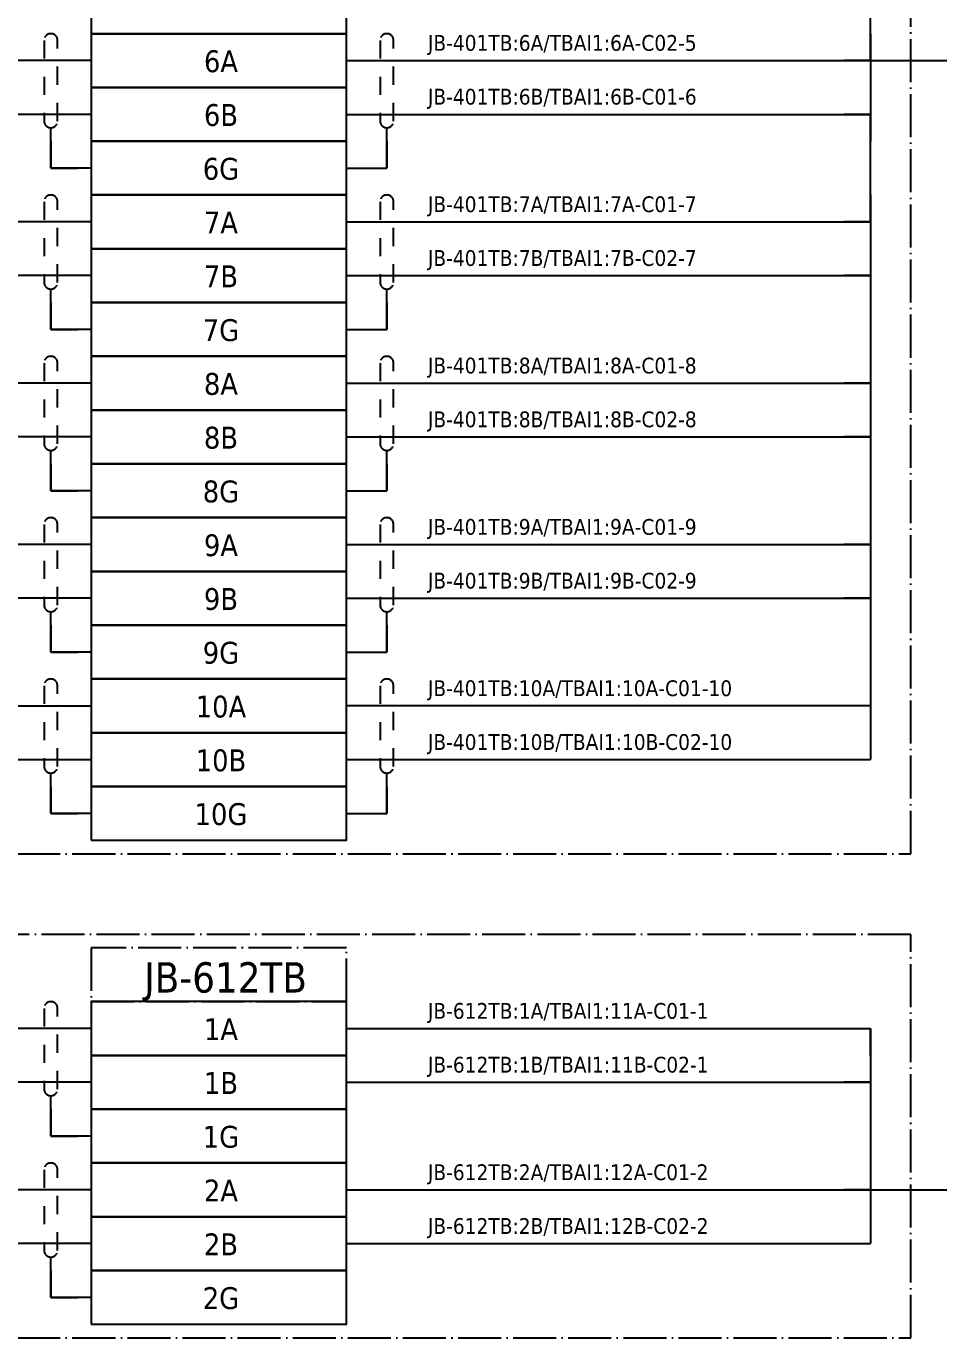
# Model space of a CAD drawing. Header units: millimetres. Extents: x 0 to 1792788, y -13 to 262234.
# Drawn here: x 65.2 to 133.1, y 106 to 203.6 of the extents above; entities that cross this region are included whole.
import ezdxf
from ezdxf.enums import TextEntityAlignment as Align

# ---------------------------------------------------------------- set-up
doc = ezdxf.new("R2010")
doc.units = ezdxf.units.MM
doc.linetypes.add('EPL_DASH', pattern=[1, 0.5, -0.5])
doc.linetypes.add('EPL_DASHDOT', pattern=[1, 0.8, -0.1, 0, -0.1])
for name, color, linetype, lineweight in [('EPLAN108', 5, 'Continuous', 35), ('EPLAN300', 5, 'Continuous', 25), ('EPLAN307', 134, 'EPL_DASHDOT', 25), ('EPLAN311', 7, 'Continuous', 25), ('EPLAN314', 5, 'EPL_DASH', 25), ('EPLAN317', 7, 'Continuous', 25), ('EPLAN400', 5, 'Continuous', 35), ('EPLAN405', 7, 'Continuous', 25), ('EPLAN421', 5, 'Continuous', 35), ('EPLAN433', 251, 'Continuous', 35), ('EPLAN500', 7, 'Continuous', 35), ('EPLAN501', 7, 'Continuous', 35), ('EPLAN502', 7, 'Continuous', 35), ('EPLAN503', 7, 'Continuous', 35), ('EPLAN504', 7, 'Continuous', 35), ('EPLAN546', 1, 'Continuous', 25)]:
    doc.layers.add(name, color=color, linetype=linetype, lineweight=lineweight)
doc.styles.add('Tahoma', font='')
doc.styles.get('Tahoma').set_extended_font_data('Tahoma')

# ---------------------------------------------------------------- blocks, each defined once
blk = doc.blocks.new('EPLSYM_LibrarySPECIAL_en_US_Symbol427_Variant5_Placement1_40')
at = {"layer": 'EPLAN421', "color": 5, "style": 'Tahoma'}
for tag, p in [('17_20029[1]', (-0.9525, 3.335)), ('17_20029[2]', (20.0025, 3.335))]:
    blk.add_attdef(tag, text='', height=1.1739, dxfattribs=at).set_placement(p, align=Align.BOTTOM_RIGHT)
at = {"layer": 'EPLAN433', "color": 251, "style": 'Tahoma'}
blk.add_attdef('17_20406_1', text='', height=1.6254, dxfattribs=at).set_placement((0.9525, 1.5875), align=Align.BOTTOM_RIGHT)
blk.add_attdef('17_20406', text='', height=1.6254, dxfattribs=at).set_placement((0.9525, 1.5875), align=Align.BOTTOM_LEFT)
blk = doc.blocks.new('EPLSYM_LibrarySPECIAL_en_US_Symbol427_Variant5_Placement1_41')
at = {"layer": 'EPLAN421', "color": 5, "style": 'Tahoma'}
for tag, p in [('17_20029[1]', (-0.9525, 3.335)), ('17_20029[2]', (20.0025, 3.335))]:
    blk.add_attdef(tag, text='', height=1.1739, dxfattribs=at).set_placement(p, align=Align.BOTTOM_RIGHT)
at = {"layer": 'EPLAN433', "color": 251, "style": 'Tahoma'}
blk.add_attdef('17_20406_1', text='', height=1.6254, dxfattribs=at).set_placement((0.9525, 1.5875), align=Align.BOTTOM_RIGHT)
blk.add_attdef('17_20406', text='', height=1.6254, dxfattribs=at).set_placement((0.9525, 1.5875), align=Align.BOTTOM_LEFT)
blk = doc.blocks.new('EPLSYM_LibrarySPECIAL_en_US_Symbol427_Variant5_Placement1_42')
at = {"layer": 'EPLAN421', "color": 5, "style": 'Tahoma'}
for tag, p in [('17_20029[1]', (-0.9525, 3.335)), ('17_20029[2]', (20.0025, 3.335))]:
    blk.add_attdef(tag, text='', height=1.1739, dxfattribs=at).set_placement(p, align=Align.BOTTOM_RIGHT)
at = {"layer": 'EPLAN433', "color": 251, "style": 'Tahoma'}
blk.add_attdef('17_20406_1', text='', height=1.6254, dxfattribs=at).set_placement((0.9525, 1.5875), align=Align.BOTTOM_RIGHT)
blk.add_attdef('17_20406', text='', height=1.6254, dxfattribs=at).set_placement((0.9525, 1.5875), align=Align.BOTTOM_LEFT)
blk = doc.blocks.new('EPLSYM_LibrarySPECIAL_en_US_Symbol427_Variant5_Placement1_43')
at = {"layer": 'EPLAN421', "color": 5, "style": 'Tahoma'}
for tag, p in [('17_20029[1]', (-0.9525, 3.335)), ('17_20029[2]', (20.0025, 3.335))]:
    blk.add_attdef(tag, text='', height=1.1739, dxfattribs=at).set_placement(p, align=Align.BOTTOM_RIGHT)
at = {"layer": 'EPLAN433', "color": 251, "style": 'Tahoma'}
blk.add_attdef('17_20406_1', text='', height=1.6254, dxfattribs=at).set_placement((0.9525, 1.5875), align=Align.BOTTOM_RIGHT)
blk.add_attdef('17_20406', text='', height=1.6254, dxfattribs=at).set_placement((0.9525, 1.5875), align=Align.BOTTOM_LEFT)
blk = doc.blocks.new('EPLSYM_LibrarySPECIAL_en_US_Symbol427_Variant5_Placement1_44')
at = {"layer": 'EPLAN421', "color": 5, "style": 'Tahoma'}
for tag, p in [('17_20029[1]', (-0.9525, 3.335)), ('17_20029[2]', (20.0025, 3.335))]:
    blk.add_attdef(tag, text='', height=1.1739, dxfattribs=at).set_placement(p, align=Align.BOTTOM_RIGHT)
at = {"layer": 'EPLAN433', "color": 251, "style": 'Tahoma'}
blk.add_attdef('17_20406_1', text='', height=1.6254, dxfattribs=at).set_placement((0.9525, 1.5875), align=Align.BOTTOM_RIGHT)
blk.add_attdef('17_20406', text='', height=1.6254, dxfattribs=at).set_placement((0.9525, 1.5875), align=Align.BOTTOM_LEFT)
blk = doc.blocks.new('EPLSYM_LibrarySPECIAL_en_US_Symbol427_Variant5_Placement1_45')
at = {"layer": 'EPLAN421', "color": 5, "style": 'Tahoma'}
for tag, p in [('17_20029[1]', (-0.9525, 3.335)), ('17_20029[2]', (20.0025, 3.335))]:
    blk.add_attdef(tag, text='', height=1.1739, dxfattribs=at).set_placement(p, align=Align.BOTTOM_RIGHT)
at = {"layer": 'EPLAN433', "color": 251, "style": 'Tahoma'}
blk.add_attdef('17_20406_1', text='', height=1.6254, dxfattribs=at).set_placement((0.9525, 1.5875), align=Align.BOTTOM_RIGHT)
blk.add_attdef('17_20406', text='', height=1.6254, dxfattribs=at).set_placement((0.9525, 1.5875), align=Align.BOTTOM_LEFT)
blk = doc.blocks.new('EPLSYM_LibrarySPECIAL_en_US_Symbol427_Variant5_Placement1_46')
at = {"layer": 'EPLAN421', "color": 5, "style": 'Tahoma'}
for tag, p in [('17_20029[1]', (-0.9525, 3.335)), ('17_20029[2]', (20.0025, 3.335))]:
    blk.add_attdef(tag, text='', height=1.1739, dxfattribs=at).set_placement(p, align=Align.BOTTOM_RIGHT)
at = {"layer": 'EPLAN433', "color": 251, "style": 'Tahoma'}
blk.add_attdef('17_20406_1', text='', height=1.6254, dxfattribs=at).set_placement((0.9525, 1.5875), align=Align.BOTTOM_RIGHT)
blk.add_attdef('17_20406', text='', height=1.6254, dxfattribs=at).set_placement((0.9525, 1.5875), align=Align.BOTTOM_LEFT)
blk = doc.blocks.new('EPLSYM_LibrarySPECIAL_en_US_Symbol427_Variant5_Placement1_47')
at = {"layer": 'EPLAN421', "color": 5, "style": 'Tahoma'}
for tag, p in [('17_20029[1]', (-0.9525, 3.335)), ('17_20029[2]', (20.0025, 3.335))]:
    blk.add_attdef(tag, text='', height=1.1739, dxfattribs=at).set_placement(p, align=Align.BOTTOM_RIGHT)
at = {"layer": 'EPLAN433', "color": 251, "style": 'Tahoma'}
blk.add_attdef('17_20406_1', text='', height=1.6254, dxfattribs=at).set_placement((0.9525, 1.5875), align=Align.BOTTOM_RIGHT)
blk.add_attdef('17_20406', text='', height=1.6254, dxfattribs=at).set_placement((0.9525, 1.5875), align=Align.BOTTOM_LEFT)
blk = doc.blocks.new('EPLSYM_LibrarySPECIAL_en_US_Symbol427_Variant5_Placement1_48')
at = {"layer": 'EPLAN421', "color": 5, "style": 'Tahoma'}
for tag, p in [('17_20029[1]', (-0.9525, 3.335)), ('17_20029[2]', (20.0025, 3.335))]:
    blk.add_attdef(tag, text='', height=1.1739, dxfattribs=at).set_placement(p, align=Align.BOTTOM_RIGHT)
at = {"layer": 'EPLAN433', "color": 251, "style": 'Tahoma'}
blk.add_attdef('17_20406_1', text='', height=1.6254, dxfattribs=at).set_placement((0.9525, 1.5875), align=Align.BOTTOM_RIGHT)
blk.add_attdef('17_20406', text='', height=1.6254, dxfattribs=at).set_placement((0.9525, 1.5875), align=Align.BOTTOM_LEFT)
blk = doc.blocks.new('EPLSYM_LibrarySPECIAL_en_US_Symbol427_Variant5_Placement1_49')
at = {"layer": 'EPLAN421', "color": 5, "style": 'Tahoma'}
for tag, p in [('17_20029[1]', (-0.9525, 3.335)), ('17_20029[2]', (20.0025, 3.335))]:
    blk.add_attdef(tag, text='', height=1.1739, dxfattribs=at).set_placement(p, align=Align.BOTTOM_RIGHT)
at = {"layer": 'EPLAN433', "color": 251, "style": 'Tahoma'}
blk.add_attdef('17_20406_1', text='', height=1.6254, dxfattribs=at).set_placement((0.9525, 1.5875), align=Align.BOTTOM_RIGHT)
blk.add_attdef('17_20406', text='', height=1.6254, dxfattribs=at).set_placement((0.9525, 1.5875), align=Align.BOTTOM_LEFT)
blk = doc.blocks.new('EPLSYM_LibrarySPECIAL_en_US_Symbol427_Variant5_Placement1_50')
at = {"layer": 'EPLAN421', "color": 5, "style": 'Tahoma'}
for tag, p in [('17_20029[1]', (-0.9525, 3.335)), ('17_20029[2]', (20.0025, 3.335))]:
    blk.add_attdef(tag, text='', height=1.1739, dxfattribs=at).set_placement(p, align=Align.BOTTOM_RIGHT)
at = {"layer": 'EPLAN433', "color": 251, "style": 'Tahoma'}
blk.add_attdef('17_20406_1', text='', height=1.6254, dxfattribs=at).set_placement((0.9525, 1.5875), align=Align.BOTTOM_RIGHT)
blk.add_attdef('17_20406', text='', height=1.6254, dxfattribs=at).set_placement((0.9525, 1.5875), align=Align.BOTTOM_LEFT)
blk = doc.blocks.new('EPLSYM_LibrarySPECIAL_en_US_Symbol427_Variant5_Placement1_51')
at = {"layer": 'EPLAN421', "color": 5, "style": 'Tahoma'}
for tag, p in [('17_20029[1]', (-0.9525, 3.335)), ('17_20029[2]', (20.0025, 3.335))]:
    blk.add_attdef(tag, text='', height=1.1739, dxfattribs=at).set_placement(p, align=Align.BOTTOM_RIGHT)
at = {"layer": 'EPLAN433', "color": 251, "style": 'Tahoma'}
blk.add_attdef('17_20406_1', text='', height=1.6254, dxfattribs=at).set_placement((0.9525, 1.5875), align=Align.BOTTOM_RIGHT)
blk.add_attdef('17_20406', text='', height=1.6254, dxfattribs=at).set_placement((0.9525, 1.5875), align=Align.BOTTOM_LEFT)
blk = doc.blocks.new('EPLSYM_LibrarySPECIAL_en_US_Symbol427_Variant5_Placement1_52')
at = {"layer": 'EPLAN421', "color": 5, "style": 'Tahoma'}
for tag, p in [('17_20029[1]', (-0.9525, 3.335)), ('17_20029[2]', (20.0025, 3.335))]:
    blk.add_attdef(tag, text='', height=1.1739, dxfattribs=at).set_placement(p, align=Align.BOTTOM_RIGHT)
at = {"layer": 'EPLAN433', "color": 251, "style": 'Tahoma'}
blk.add_attdef('17_20406_1', text='', height=1.6254, dxfattribs=at).set_placement((0.9525, 1.5875), align=Align.BOTTOM_RIGHT)
blk.add_attdef('17_20406', text='', height=1.6254, dxfattribs=at).set_placement((0.9525, 1.5875), align=Align.BOTTOM_LEFT)
blk = doc.blocks.new('EPLSYM_LibrarySPECIAL_en_US_Symbol427_Variant5_Placement1_53')
at = {"layer": 'EPLAN421', "color": 5, "style": 'Tahoma'}
for tag, p in [('17_20029[1]', (-0.9525, 3.335)), ('17_20029[2]', (20.0025, 3.335))]:
    blk.add_attdef(tag, text='', height=1.1739, dxfattribs=at).set_placement(p, align=Align.BOTTOM_RIGHT)
at = {"layer": 'EPLAN433', "color": 251, "style": 'Tahoma'}
blk.add_attdef('17_20406_1', text='', height=1.6254, dxfattribs=at).set_placement((0.9525, 1.5875), align=Align.BOTTOM_RIGHT)
blk.add_attdef('17_20406', text='', height=1.6254, dxfattribs=at).set_placement((0.9525, 1.5875), align=Align.BOTTOM_LEFT)
blk = doc.blocks.new('EPLSYM_LibrarySPECIAL_en_US_Symbol427_Variant5_Placement1_67')
at = {"layer": 'EPLAN421', "color": 5, "style": 'Tahoma'}
for tag, p in [('17_20029[1]', (-0.9525, 3.335)), ('17_20029[2]', (20.0025, 3.335))]:
    blk.add_attdef(tag, text='', height=1.1739, dxfattribs=at).set_placement(p, align=Align.BOTTOM_RIGHT)
at = {"layer": 'EPLAN433', "color": 251, "style": 'Tahoma'}
blk.add_attdef('17_20406_1', text='', height=1.6254, dxfattribs=at).set_placement((0.9525, 1.5875), align=Align.BOTTOM_RIGHT)
blk.add_attdef('17_20406', text='', height=1.6254, dxfattribs=at).set_placement((0.9525, 1.5875), align=Align.BOTTOM_LEFT)
blk = doc.blocks.new('EPLSYM_LibrarySPECIAL_en_US_Symbol427_Variant5_Placement1_68')
at = {"layer": 'EPLAN421', "color": 5, "style": 'Tahoma'}
for tag, p in [('17_20029[1]', (-0.9525, 3.335)), ('17_20029[2]', (20.0025, 3.335))]:
    blk.add_attdef(tag, text='', height=1.1739, dxfattribs=at).set_placement(p, align=Align.BOTTOM_RIGHT)
at = {"layer": 'EPLAN433', "color": 251, "style": 'Tahoma'}
blk.add_attdef('17_20406_1', text='', height=1.6254, dxfattribs=at).set_placement((0.9525, 1.5875), align=Align.BOTTOM_RIGHT)
blk.add_attdef('17_20406', text='', height=1.6254, dxfattribs=at).set_placement((0.9525, 1.5875), align=Align.BOTTOM_LEFT)
blk = doc.blocks.new('EPLSYM_LibrarySPECIAL_en_US_Symbol427_Variant5_Placement1_69')
at = {"layer": 'EPLAN421', "color": 5, "style": 'Tahoma'}
for tag, p in [('17_20029[1]', (-0.9525, 3.335)), ('17_20029[2]', (20.0025, 3.335))]:
    blk.add_attdef(tag, text='', height=1.1739, dxfattribs=at).set_placement(p, align=Align.BOTTOM_RIGHT)
at = {"layer": 'EPLAN433', "color": 251, "style": 'Tahoma'}
blk.add_attdef('17_20406_1', text='', height=1.6254, dxfattribs=at).set_placement((0.9525, 1.5875), align=Align.BOTTOM_RIGHT)
blk.add_attdef('17_20406', text='', height=1.6254, dxfattribs=at).set_placement((0.9525, 1.5875), align=Align.BOTTOM_LEFT)
blk = doc.blocks.new('EPLSYM_LibrarySPECIAL_en_US_Symbol427_Variant5_Placement1_70')
at = {"layer": 'EPLAN421', "color": 5, "style": 'Tahoma'}
for tag, p in [('17_20029[1]', (-0.9525, 3.335)), ('17_20029[2]', (20.0025, 3.335))]:
    blk.add_attdef(tag, text='', height=1.1739, dxfattribs=at).set_placement(p, align=Align.BOTTOM_RIGHT)
at = {"layer": 'EPLAN433', "color": 251, "style": 'Tahoma'}
blk.add_attdef('17_20406_1', text='', height=1.6254, dxfattribs=at).set_placement((0.9525, 1.5875), align=Align.BOTTOM_RIGHT)
blk.add_attdef('17_20406', text='', height=1.6254, dxfattribs=at).set_placement((0.9525, 1.5875), align=Align.BOTTOM_LEFT)
blk = doc.blocks.new('EPLSYM_LibrarySPECIAL_en_US_Symbol427_Variant5_Placement1_71')
at = {"layer": 'EPLAN421', "color": 5, "style": 'Tahoma'}
for tag, p in [('17_20029[1]', (-0.9525, 3.335)), ('17_20029[2]', (20.0025, 3.335))]:
    blk.add_attdef(tag, text='', height=1.1739, dxfattribs=at).set_placement(p, align=Align.BOTTOM_RIGHT)
at = {"layer": 'EPLAN433', "color": 251, "style": 'Tahoma'}
blk.add_attdef('17_20406_1', text='', height=1.6254, dxfattribs=at).set_placement((0.9525, 1.5875), align=Align.BOTTOM_RIGHT)
blk.add_attdef('17_20406', text='', height=1.6254, dxfattribs=at).set_placement((0.9525, 1.5875), align=Align.BOTTOM_LEFT)
blk = doc.blocks.new('EPLSYM_LibrarySPECIAL_en_US_Symbol427_Variant5_Placement1_72')
at = {"layer": 'EPLAN421', "color": 5, "style": 'Tahoma'}
for tag, p in [('17_20029[1]', (-0.9525, 3.335)), ('17_20029[2]', (20.0025, 3.335))]:
    blk.add_attdef(tag, text='', height=1.1739, dxfattribs=at).set_placement(p, align=Align.BOTTOM_RIGHT)
at = {"layer": 'EPLAN433', "color": 251, "style": 'Tahoma'}
blk.add_attdef('17_20406_1', text='', height=1.6254, dxfattribs=at).set_placement((0.9525, 1.5875), align=Align.BOTTOM_RIGHT)
blk.add_attdef('17_20406', text='', height=1.6254, dxfattribs=at).set_placement((0.9525, 1.5875), align=Align.BOTTOM_LEFT)
blk = doc.blocks.new('EPLSYM_LibrarySPECIAL_en_US_Symbol427_Variant5_Placement1_73')
at = {"layer": 'EPLAN421', "color": 5, "style": 'Tahoma'}
for tag, p in [('17_20029[1]', (-0.9525, 3.335)), ('17_20029[2]', (20.0025, 3.335))]:
    blk.add_attdef(tag, text='', height=1.1739, dxfattribs=at).set_placement(p, align=Align.BOTTOM_RIGHT)
at = {"layer": 'EPLAN433', "color": 251, "style": 'Tahoma'}
blk.add_attdef('17_20406_1', text='', height=1.6254, dxfattribs=at).set_placement((0.9525, 1.5875), align=Align.BOTTOM_RIGHT)
blk.add_attdef('17_20406', text='', height=1.6254, dxfattribs=at).set_placement((0.9525, 1.5875), align=Align.BOTTOM_LEFT)
blk = doc.blocks.new('EPLSYM_LibrarySPECIAL_Symbol308_Variant0_Placement0')
at = {"layer": 'EPLAN405', "color": 7, "style": 'Tahoma'}
for tag, p in [('17_31011', (1.5, 6.35)), ('17_31002', (1.5, 0.5))]:
    blk.add_attdef(tag, text='', height=1.174, dxfattribs=at).set_placement(p, align=Align.BOTTOM_LEFT)
for tag, p in [('17_31004', (1.5, 4.4)), ('17_31003', (1.5, 2.45))]:
    blk.add_attdef(tag, p, '', height=1.174, dxfattribs=at)
blk = doc.blocks.new('EPLSYM_LibrarySPECIAL_Symbol5_Variant1_Placement1_6')
at = {"layer": 'EPLAN314', "ltscale": 2.7}
for p, q in [((-0.5, 6.5), (-0.5, 0.5)), ((0.5, 0.5), (0.5, 6.5))]:
    blk.add_line(p, q, dxfattribs=at)
for centre, start, end in [((0, 6.5), 0, 180), ((0, 0.5), 180, 0)]:
    blk.add_arc(centre, 0.5, start, end, dxfattribs=at)
blk = doc.blocks.new('EPLSYM_LibrarySPECIAL_Symbol5_Variant1_Placement1_7')
at = {"layer": 'EPLAN314', "ltscale": 2.7}
for p, q in [((-0.5, 6.5), (-0.5, 0.5)), ((0.5, 0.5), (0.5, 6.5))]:
    blk.add_line(p, q, dxfattribs=at)
for centre, start, end in [((0, 6.5), 0, 180), ((0, 0.5), 180, 0)]:
    blk.add_arc(centre, 0.5, start, end, dxfattribs=at)
blk = doc.blocks.new('EPLSYM_LibrarySPECIAL_Symbol5_Variant1_Placement1_8')
at = {"layer": 'EPLAN314', "ltscale": 2.7}
for p, q in [((-0.5, 6.5), (-0.5, 0.5)), ((0.5, 0.5), (0.5, 6.5))]:
    blk.add_line(p, q, dxfattribs=at)
for centre, start, end in [((0, 6.5), 0, 180), ((0, 0.5), 180, 0)]:
    blk.add_arc(centre, 0.5, start, end, dxfattribs=at)
blk = doc.blocks.new('EPLSYM_LibrarySPECIAL_Symbol5_Variant1_Placement1_9')
at = {"layer": 'EPLAN314', "ltscale": 2.7}
for p, q in [((-0.5, 6.5), (-0.5, 0.5)), ((0.5, 0.5), (0.5, 6.5))]:
    blk.add_line(p, q, dxfattribs=at)
for centre, start, end in [((0, 6.5), 0, 180), ((0, 0.5), 180, 0)]:
    blk.add_arc(centre, 0.5, start, end, dxfattribs=at)
blk = doc.blocks.new('EPLSYM_LibrarySPECIAL_Symbol5_Variant1_Placement1_10')
at = {"layer": 'EPLAN314', "ltscale": 2.7}
for p, q in [((-0.5, 6.5), (-0.5, 0.5)), ((0.5, 0.5), (0.5, 6.5))]:
    blk.add_line(p, q, dxfattribs=at)
for centre, start, end in [((0, 6.5), 0, 180), ((0, 0.5), 180, 0)]:
    blk.add_arc(centre, 0.5, start, end, dxfattribs=at)
blk = doc.blocks.new('EPLSYM_LibrarySPECIAL_Symbol5_Variant1_Placement1_11')
at = {"layer": 'EPLAN314', "ltscale": 2.7}
for p, q in [((-0.5, 6.5), (-0.5, 0.5)), ((0.5, 0.5), (0.5, 6.5))]:
    blk.add_line(p, q, dxfattribs=at)
for centre, start, end in [((0, 6.5), 0, 180), ((0, 0.5), 180, 0)]:
    blk.add_arc(centre, 0.5, start, end, dxfattribs=at)
blk = doc.blocks.new('EPLSYM_LibrarySPECIAL_Symbol5_Variant1_Placement1_12')
at = {"layer": 'EPLAN314', "ltscale": 2.7}
for p, q in [((-0.5, 6.5), (-0.5, 0.5)), ((0.5, 0.5), (0.5, 6.5))]:
    blk.add_line(p, q, dxfattribs=at)
for centre, start, end in [((0, 6.5), 0, 180), ((0, 0.5), 180, 0)]:
    blk.add_arc(centre, 0.5, start, end, dxfattribs=at)
blk = doc.blocks.new('EPLSYM_LibrarySPECIAL_Symbol2_Variant0_Placement1_16')
at = {"layer": 'EPLAN307', "lineweight": 25, "ltscale": 4}
blk.add_lwpolyline([(0, -131), (128, -131), (128, 0), (0, 0)], close=True, dxfattribs=at)
at = {"layer": 'EPLAN400', "color": 5, "style": 'Tahoma'}
blk.add_attdef('88_20010', text='', height=2.2575, dxfattribs=at).set_placement((-1.5, -0.9515), align=Align.TOP_RIGHT)
at = {"layer": 'EPLAN500', "color": 7, "style": 'Tahoma'}
blk.add_attdef('88_20027', text='', height=1.6254, dxfattribs=at).set_placement((-1.5, -4.57508), align=Align.TOP_RIGHT)
at = {"layer": 'EPLAN501', "color": 7, "style": 'Tahoma'}
blk.add_attdef('88_20011', text='', height=1.6254, dxfattribs=at).set_placement((-1.5, -9.97508), align=Align.TOP_RIGHT)
at = {"layer": 'EPLAN502', "color": 7, "style": 'Tahoma'}
blk.add_attdef('88_20025', text='', height=1.6254, dxfattribs=at).set_placement((-1.5, -12.67508), align=Align.TOP_RIGHT)
at = {"layer": 'EPLAN503', "color": 7, "style": 'Tahoma'}
blk.add_attdef('88_20024', text='', height=1.6254, dxfattribs=at).set_placement((-1.5, -15.37508), align=Align.TOP_RIGHT)
at = {"layer": 'EPLAN504', "color": 7, "style": 'Tahoma'}
blk.add_attdef('88_20901[1]', text='', height=1.6254, dxfattribs=at).set_placement((-1.5, -7.27508), align=Align.TOP_RIGHT)
blk = doc.blocks.new('EPLSYM_LibrarySPECIAL_Symbol2_Variant0_Placement1_17')
at = {"layer": 'EPLAN307', "lineweight": 25, "ltscale": 4}
blk.add_lwpolyline([(0, -30), (128, -30), (128, 0), (0, 0)], close=True, dxfattribs=at)
at = {"layer": 'EPLAN400', "color": 5, "style": 'Tahoma'}
blk.add_attdef('88_20010', text='', height=2.2575, dxfattribs=at).set_placement((-1.5, -0.9515), align=Align.TOP_RIGHT)
at = {"layer": 'EPLAN500', "color": 7, "style": 'Tahoma'}
blk.add_attdef('88_20027', text='', height=1.6254, dxfattribs=at).set_placement((-1.5, -4.57508), align=Align.TOP_RIGHT)
at = {"layer": 'EPLAN501', "color": 7, "style": 'Tahoma'}
blk.add_attdef('88_20011', text='', height=1.6254, dxfattribs=at).set_placement((-1.5, -9.97508), align=Align.TOP_RIGHT)
at = {"layer": 'EPLAN502', "color": 7, "style": 'Tahoma'}
blk.add_attdef('88_20025', text='', height=1.6254, dxfattribs=at).set_placement((-1.5, -12.67508), align=Align.TOP_RIGHT)
at = {"layer": 'EPLAN503', "color": 7, "style": 'Tahoma'}
blk.add_attdef('88_20024', text='', height=1.6254, dxfattribs=at).set_placement((-1.5, -15.37508), align=Align.TOP_RIGHT)
at = {"layer": 'EPLAN504', "color": 7, "style": 'Tahoma'}
blk.add_attdef('88_20901[1]', text='', height=1.6254, dxfattribs=at).set_placement((-1.5, -7.27508), align=Align.TOP_RIGHT)
blk = doc.blocks.new('EPLSYM_LibrarySPECIAL_Symbol5_Variant1_Placement1_22')
at = {"layer": 'EPLAN314', "ltscale": 2.7}
for p, q in [((-0.5, 6.5), (-0.5, 0.5)), ((0.5, 0.5), (0.5, 6.5))]:
    blk.add_line(p, q, dxfattribs=at)
for centre, start, end in [((0, 6.5), 0, 180), ((0, 0.5), 180, 0)]:
    blk.add_arc(centre, 0.5, start, end, dxfattribs=at)
blk = doc.blocks.new('EPLSYM_LibrarySPECIAL_Symbol5_Variant1_Placement1_23')
at = {"layer": 'EPLAN314', "ltscale": 2.7}
for p, q in [((-0.5, 6.5), (-0.5, 0.5)), ((0.5, 0.5), (0.5, 6.5))]:
    blk.add_line(p, q, dxfattribs=at)
for centre, start, end in [((0, 6.5), 0, 180), ((0, 0.5), 180, 0)]:
    blk.add_arc(centre, 0.5, start, end, dxfattribs=at)
blk = doc.blocks.new('EPLSYM_LibrarySPECIAL_Symbol5_Variant1_Placement1_24')
at = {"layer": 'EPLAN314', "ltscale": 2.7}
for p, q in [((-0.5, 6.5), (-0.5, 0.5)), ((0.5, 0.5), (0.5, 6.5))]:
    blk.add_line(p, q, dxfattribs=at)
for centre, start, end in [((0, 6.5), 0, 180), ((0, 0.5), 180, 0)]:
    blk.add_arc(centre, 0.5, start, end, dxfattribs=at)
blk = doc.blocks.new('EPLSYM_LibrarySPECIAL_Symbol5_Variant1_Placement1_25')
at = {"layer": 'EPLAN314', "ltscale": 2.7}
for p, q in [((-0.5, 6.5), (-0.5, 0.5)), ((0.5, 0.5), (0.5, 6.5))]:
    blk.add_line(p, q, dxfattribs=at)
for centre, start, end in [((0, 6.5), 0, 180), ((0, 0.5), 180, 0)]:
    blk.add_arc(centre, 0.5, start, end, dxfattribs=at)
blk = doc.blocks.new('EPLSYM_LibrarySPECIAL_Symbol5_Variant1_Placement1_26')
at = {"layer": 'EPLAN314', "ltscale": 2.7}
for p, q in [((-0.5, 6.5), (-0.5, 0.5)), ((0.5, 0.5), (0.5, 6.5))]:
    blk.add_line(p, q, dxfattribs=at)
for centre, start, end in [((0, 6.5), 0, 180), ((0, 0.5), 180, 0)]:
    blk.add_arc(centre, 0.5, start, end, dxfattribs=at)

msp = doc.modelspace()

# ---------------------------------------------------------------- linework, layer by layer
at = {"layer": 'EPLAN300', "lineweight": 25, "ltscale": 4}
for points in [[(70, 203), (89, 203), (89, 207), (70, 207)], [(70, 199), (89, 199), (89, 203), (70, 203)], [(70, 195), (89, 195), (89, 199), (70, 199)], [(70, 191), (89, 191), (89, 195), (70, 195)], [(70, 187), (89, 187), (89, 191), (70, 191)], [(70, 183), (89, 183), (89, 187), (70, 187)], [(70, 179), (89, 179), (89, 183), (70, 183)], [(70, 175), (89, 175), (89, 179), (70, 179)], [(70, 171), (89, 171), (89, 175), (70, 175)], [(70, 167), (89, 167), (89, 171), (70, 171)], [(70, 163), (89, 163), (89, 167), (70, 167)], [(70, 159), (89, 159), (89, 163), (70, 163)], [(70, 155), (89, 155), (89, 159), (70, 159)], [(70, 151), (89, 151), (89, 155), (70, 155)], [(70, 147), (89, 147), (89, 151), (70, 151)], [(70, 143), (89, 143), (89, 147), (70, 147)], [(70, 127), (89, 127), (89, 131), (70, 131)], [(70, 123), (89, 123), (89, 127), (70, 127)], [(70, 119), (89, 119), (89, 123), (70, 123)], [(70, 115), (89, 115), (89, 119), (70, 119)], [(70, 111), (89, 111), (89, 115), (70, 115)], [(70, 107), (89, 107), (89, 111), (70, 111)]]:
    msp.add_lwpolyline(points, close=True, dxfattribs=at)
at = {"layer": 'EPLAN307', "lineweight": 25, "ltscale": 4}
msp.add_lwpolyline([(70, 131), (89, 131), (89, 135), (70, 135)], close=True, dxfattribs=at)
at = {"layer": 'EPLAN311', "color": 7, "ltscale": 4}
for p, q in [((70, 201), (39, 201)), ((89.05, 201), (128, 201)), ((70, 197), (39, 197)), ((89.05, 197), (128, 197)), ((70, 189), (39, 189)), ((89.05, 189), (128, 189)), ((70, 185), (39, 185)), ((89.05, 185), (128, 185)), ((70, 177), (39, 177)), ((89.05, 177), (128, 177)), ((70, 173), (39, 173)), ((89.05, 173), (128, 173)), ((70, 165), (39, 165)), ((89.05, 165), (128, 165)), ((70, 161), (39, 161)), ((89.05, 161), (128, 161)), ((39, 153), (70, 153)), ((128, 153), (89.05, 153)), ((39, 149), (70, 149)), ((89.05, 149), (128, 149)), ((70, 129), (39, 129)), ((89.05, 129), (128, 129)), ((70, 125), (39, 125)), ((89.05, 125), (128, 125)), ((70, 117), (39, 117)), ((89.05, 117), (128, 117)), ((70, 113), (39, 113)), ((89.05, 113), (128, 113))]:
    msp.add_line(p, q, dxfattribs=at)
at = {"layer": 'EPLAN311', "ltscale": 4}
for p, q in [((128, 201), (126, 201)), ((128, 197), (126, 197)), ((128, 189), (126, 189)), ((128, 185), (126, 185)), ((128, 177), (126, 177)), ((128, 173), (126, 173)), ((128, 165), (126, 165)), ((128, 161), (126, 161)), ((128, 153), (126, 153)), ((126, 149), (128, 149)), ((126, 129), (128, 129)), ((128, 125), (126, 125)), ((128, 117), (126, 117)), ((126, 113), (128, 113))]:
    msp.add_line(p, q, dxfattribs=at)
at = {"layer": 'EPLAN311', "color": 1, "linetype": 'Continuous', "lineweight": 25, "ltscale": 4}
for p, q in [((67, 195), (67, 193)), ((92, 195), (92, 193)), ((67, 193), (69, 193)), ((90, 193), (92, 193)), ((67, 183), (67, 181)), ((92, 183), (92, 181)), ((67, 181), (69, 181)), ((90, 181), (92, 181)), ((67, 171), (67, 169)), ((92, 171), (92, 169)), ((67, 169), (69, 169)), ((90, 169), (92, 169)), ((67, 159), (67, 157)), ((92, 159), (92, 157)), ((67, 157), (69, 157)), ((90, 157), (92, 157)), ((67, 147), (67, 145)), ((92, 147), (92, 145)), ((67, 145), (69, 145)), ((90, 145), (92, 145)), ((67, 123), (67, 121)), ((67, 121), (69, 121)), ((67, 111), (67, 109)), ((67, 109), (69, 109))]:
    msp.add_line(p, q, dxfattribs=at)
at = {"layer": 'EPLAN317', "lineweight": 25, "ltscale": 4}
for p, q in [((128, 201), (128, 209)), ((128, 203), (128, 199)), ((128, 201), (128, 197)), ((128, 201), (159, 201)), ((128, 201), (130, 201)), ((128, 199), (128, 195)), ((128, 189), (128, 197)), ((128, 191), (128, 187)), ((128, 189), (128, 185)), ((128, 187), (128, 183)), ((128, 185), (128, 177)), ((128, 179), (128, 175)), ((128, 177), (128, 173)), ((128, 175), (128, 171)), ((128, 173), (128, 165)), ((128, 167), (128, 163)), ((128, 165), (128, 161)), ((128, 163), (128, 159)), ((128, 161), (128, 153)), ((128, 155), (128, 151)), ((128, 153), (128, 149)), ((128, 151), (128, 149)), ((128, 129), (128, 125)), ((128, 127), (128, 129)), ((128, 127), (128, 123)), ((128, 125), (128, 117)), ((128, 119), (128, 115)), ((128, 117), (128, 113)), ((128, 117), (159, 117)), ((128, 117), (130, 117)), ((128, 115), (128, 113))]:
    msp.add_line(p, q, dxfattribs=at)
at = {"layer": 'EPLAN546', "ltscale": 4}
for p, q in [((67, 193), (67, 196)), ((92, 193), (92, 196)), ((70, 193), (67, 193)), ((89.05, 193), (92, 193)), ((67, 181), (67, 184)), ((92, 181), (92, 184)), ((70, 181), (67, 181)), ((89.05, 181), (92, 181)), ((67, 169), (67, 172)), ((92, 169), (92, 172)), ((70, 169), (67, 169)), ((89.05, 169), (92, 169)), ((67, 157), (67, 160)), ((92, 157), (92, 160)), ((70, 157), (67, 157)), ((89.05, 157), (92, 157)), ((67, 145), (67, 148)), ((92, 145), (92, 148)), ((70, 145), (67, 145)), ((89.05, 145), (92, 145)), ((67, 121), (67, 124)), ((70, 121), (67, 121)), ((67, 109), (67, 112)), ((70, 109), (67, 109))]:
    msp.add_line(p, q, dxfattribs=at)

# ---------------------------------------------------------------- block references
for name, p in [('EPLSYM_LibrarySPECIAL_Symbol2_Variant0_Placement1_16', (3, 273)), ('EPLSYM_LibrarySPECIAL_Symbol5_Variant1_Placement1_6', (67, 196)), ('EPLSYM_LibrarySPECIAL_Symbol5_Variant1_Placement1_22', (92, 196)), ('EPLSYM_LibrarySPECIAL_Symbol5_Variant1_Placement1_7', (67, 184)), ('EPLSYM_LibrarySPECIAL_Symbol5_Variant1_Placement1_23', (92, 184)), ('EPLSYM_LibrarySPECIAL_Symbol5_Variant1_Placement1_8', (67, 172)), ('EPLSYM_LibrarySPECIAL_Symbol5_Variant1_Placement1_24', (92, 172)), ('EPLSYM_LibrarySPECIAL_Symbol5_Variant1_Placement1_9', (67, 160)), ('EPLSYM_LibrarySPECIAL_Symbol5_Variant1_Placement1_25', (92, 160)), ('EPLSYM_LibrarySPECIAL_Symbol5_Variant1_Placement1_10', (67, 148)), ('EPLSYM_LibrarySPECIAL_Symbol5_Variant1_Placement1_26', (92, 148)), ('EPLSYM_LibrarySPECIAL_Symbol5_Variant1_Placement1_11', (67, 124)), ('EPLSYM_LibrarySPECIAL_Symbol5_Variant1_Placement1_12', (67, 112))]:
    msp.add_blockref(name, p)
ref = msp.add_blockref('EPLSYM_LibrarySPECIAL_Symbol308_Variant0_Placement0', (95, 201))
ref.add_attrib('17_31011', 'JB-401TB:6A/TBAI1:6A-C02-5', dxfattribs={"layer": 'EPLAN405', "color": 7, "height": 1.1739, "style": 'Tahoma'}).set_placement((95.055, 201.374), align=Align.BOTTOM_LEFT)
ref = msp.add_blockref('EPLSYM_LibrarySPECIAL_en_US_Symbol427_Variant5_Placement1_40', (70, 201))
ref.add_attrib('17_20011', '6A', dxfattribs={"layer": 'EPLAN501', "color": 7, "height": 1.6254, "style": 'Tahoma'}).set_placement((79.661, 199.65), align=Align.BOTTOM_CENTER)
ref = msp.add_blockref('EPLSYM_LibrarySPECIAL_Symbol308_Variant0_Placement0', (95, 197))
ref.add_attrib('17_31011', 'JB-401TB:6B/TBAI1:6B-C01-6', dxfattribs={"layer": 'EPLAN405', "color": 7, "height": 1.1739, "style": 'Tahoma'}).set_placement((95.055, 197.374), align=Align.BOTTOM_LEFT)
ref = msp.add_blockref('EPLSYM_LibrarySPECIAL_en_US_Symbol427_Variant5_Placement1_41', (70, 197))
ref.add_attrib('17_20011', '6B', dxfattribs={"layer": 'EPLAN501', "color": 7, "height": 1.6254, "style": 'Tahoma'}).set_placement((79.661, 195.65), align=Align.BOTTOM_CENTER)
ref = msp.add_blockref('EPLSYM_LibrarySPECIAL_en_US_Symbol427_Variant5_Placement1_67', (70, 193))
ref.add_attrib('17_20011', '6G', dxfattribs={"layer": 'EPLAN501', "color": 7, "height": 1.6254, "style": 'Tahoma'}).set_placement((79.661, 191.65), align=Align.BOTTOM_CENTER)
ref = msp.add_blockref('EPLSYM_LibrarySPECIAL_Symbol308_Variant0_Placement0', (95, 189))
ref.add_attrib('17_31011', 'JB-401TB:7A/TBAI1:7A-C01-7', dxfattribs={"layer": 'EPLAN405', "color": 7, "height": 1.1739, "style": 'Tahoma'}).set_placement((95.055, 189.374), align=Align.BOTTOM_LEFT)
ref = msp.add_blockref('EPLSYM_LibrarySPECIAL_en_US_Symbol427_Variant5_Placement1_46', (70, 189))
ref.add_attrib('17_20011', '7A', dxfattribs={"layer": 'EPLAN501', "color": 7, "height": 1.6254, "style": 'Tahoma'}).set_placement((79.661, 187.65), align=Align.BOTTOM_CENTER)
ref = msp.add_blockref('EPLSYM_LibrarySPECIAL_Symbol308_Variant0_Placement0', (95, 185))
ref.add_attrib('17_31011', 'JB-401TB:7B/TBAI1:7B-C02-7', dxfattribs={"layer": 'EPLAN405', "color": 7, "height": 1.1739, "style": 'Tahoma'}).set_placement((95.055, 185.374), align=Align.BOTTOM_LEFT)
ref = msp.add_blockref('EPLSYM_LibrarySPECIAL_en_US_Symbol427_Variant5_Placement1_47', (70, 185))
ref.add_attrib('17_20011', '7B', dxfattribs={"layer": 'EPLAN501', "color": 7, "height": 1.6254, "style": 'Tahoma'}).set_placement((79.661, 183.65), align=Align.BOTTOM_CENTER)
ref = msp.add_blockref('EPLSYM_LibrarySPECIAL_en_US_Symbol427_Variant5_Placement1_71', (70, 181))
ref.add_attrib('17_20011', '7G', dxfattribs={"layer": 'EPLAN501', "color": 7, "height": 1.6254, "style": 'Tahoma'}).set_placement((79.661, 179.65), align=Align.BOTTOM_CENTER)
ref = msp.add_blockref('EPLSYM_LibrarySPECIAL_Symbol308_Variant0_Placement0', (95, 177))
ref.add_attrib('17_31011', 'JB-401TB:8A/TBAI1:8A-C01-8', dxfattribs={"layer": 'EPLAN405', "color": 7, "height": 1.1739, "style": 'Tahoma'}).set_placement((95.055, 177.374), align=Align.BOTTOM_LEFT)
ref = msp.add_blockref('EPLSYM_LibrarySPECIAL_en_US_Symbol427_Variant5_Placement1_48', (70, 177))
ref.add_attrib('17_20011', '8A', dxfattribs={"layer": 'EPLAN501', "color": 7, "height": 1.6254, "style": 'Tahoma'}).set_placement((79.661, 175.65), align=Align.BOTTOM_CENTER)
ref = msp.add_blockref('EPLSYM_LibrarySPECIAL_Symbol308_Variant0_Placement0', (95, 173))
ref.add_attrib('17_31011', 'JB-401TB:8B/TBAI1:8B-C02-8', dxfattribs={"layer": 'EPLAN405', "color": 7, "height": 1.1739, "style": 'Tahoma'}).set_placement((95.055, 173.374), align=Align.BOTTOM_LEFT)
ref = msp.add_blockref('EPLSYM_LibrarySPECIAL_en_US_Symbol427_Variant5_Placement1_49', (70, 173))
ref.add_attrib('17_20011', '8B', dxfattribs={"layer": 'EPLAN501', "color": 7, "height": 1.6254, "style": 'Tahoma'}).set_placement((79.661, 171.65), align=Align.BOTTOM_CENTER)
ref = msp.add_blockref('EPLSYM_LibrarySPECIAL_en_US_Symbol427_Variant5_Placement1_68', (70, 169))
ref.add_attrib('17_20011', '8G', dxfattribs={"layer": 'EPLAN501', "color": 7, "height": 1.6254, "style": 'Tahoma'}).set_placement((79.661, 167.65), align=Align.BOTTOM_CENTER)
ref = msp.add_blockref('EPLSYM_LibrarySPECIAL_Symbol308_Variant0_Placement0', (95, 165))
ref.add_attrib('17_31011', 'JB-401TB:9A/TBAI1:9A-C01-9', dxfattribs={"layer": 'EPLAN405', "color": 7, "height": 1.1739, "style": 'Tahoma'}).set_placement((95.055, 165.374), align=Align.BOTTOM_LEFT)
ref = msp.add_blockref('EPLSYM_LibrarySPECIAL_en_US_Symbol427_Variant5_Placement1_50', (70, 165))
ref.add_attrib('17_20011', '9A', dxfattribs={"layer": 'EPLAN501', "color": 7, "height": 1.6254, "style": 'Tahoma'}).set_placement((79.661, 163.65), align=Align.BOTTOM_CENTER)
ref = msp.add_blockref('EPLSYM_LibrarySPECIAL_Symbol308_Variant0_Placement0', (95, 161))
ref.add_attrib('17_31011', 'JB-401TB:9B/TBAI1:9B-C02-9', dxfattribs={"layer": 'EPLAN405', "color": 7, "height": 1.1739, "style": 'Tahoma'}).set_placement((95.055, 161.374), align=Align.BOTTOM_LEFT)
ref = msp.add_blockref('EPLSYM_LibrarySPECIAL_en_US_Symbol427_Variant5_Placement1_51', (70, 161))
ref.add_attrib('17_20011', '9B', dxfattribs={"layer": 'EPLAN501', "color": 7, "height": 1.6254, "style": 'Tahoma'}).set_placement((79.661, 159.65), align=Align.BOTTOM_CENTER)
ref = msp.add_blockref('EPLSYM_LibrarySPECIAL_en_US_Symbol427_Variant5_Placement1_69', (70, 157))
ref.add_attrib('17_20011', '9G', dxfattribs={"layer": 'EPLAN501', "color": 7, "height": 1.6254, "style": 'Tahoma'}).set_placement((79.661, 155.65), align=Align.BOTTOM_CENTER)
ref = msp.add_blockref('EPLSYM_LibrarySPECIAL_Symbol308_Variant0_Placement0', (95, 153))
ref.add_attrib('17_31011', 'JB-401TB:10A/TBAI1:10A-C01-10', dxfattribs={"layer": 'EPLAN405', "color": 7, "height": 1.1739, "style": 'Tahoma'}).set_placement((95.055, 153.374), align=Align.BOTTOM_LEFT)
ref = msp.add_blockref('EPLSYM_LibrarySPECIAL_en_US_Symbol427_Variant5_Placement1_52', (70, 153))
ref.add_attrib('17_20011', '10A', dxfattribs={"layer": 'EPLAN501', "color": 7, "height": 1.6254, "style": 'Tahoma'}).set_placement((79.661, 151.65), align=Align.BOTTOM_CENTER)
ref = msp.add_blockref('EPLSYM_LibrarySPECIAL_Symbol308_Variant0_Placement0', (95, 149))
ref.add_attrib('17_31011', 'JB-401TB:10B/TBAI1:10B-C02-10', dxfattribs={"layer": 'EPLAN405', "color": 7, "height": 1.1739, "style": 'Tahoma'}).set_placement((95.055, 149.374), align=Align.BOTTOM_LEFT)
ref = msp.add_blockref('EPLSYM_LibrarySPECIAL_en_US_Symbol427_Variant5_Placement1_53', (70, 149))
ref.add_attrib('17_20011', '10B', dxfattribs={"layer": 'EPLAN501', "color": 7, "height": 1.6254, "style": 'Tahoma'}).set_placement((79.661, 147.65), align=Align.BOTTOM_CENTER)
ref = msp.add_blockref('EPLSYM_LibrarySPECIAL_en_US_Symbol427_Variant5_Placement1_70', (70, 145))
ref.add_attrib('17_20011', '10G', dxfattribs={"layer": 'EPLAN501', "color": 7, "height": 1.6254, "style": 'Tahoma'}).set_placement((79.661, 143.65), align=Align.BOTTOM_CENTER)
ref = msp.add_blockref('EPLSYM_LibrarySPECIAL_Symbol2_Variant0_Placement1_17', (3, 136))
ref.add_attrib('88_20010', 'JB-612', dxfattribs={"layer": 'EPLAN400', "color": 5, "height": 2.2575, "style": 'Tahoma'}).set_placement((16.605, 139.809), align=Align.TOP_RIGHT)
ref = msp.add_blockref('EPLSYM_LibrarySPECIAL_Symbol308_Variant0_Placement0', (95, 129))
ref.add_attrib('17_31011', 'JB-612TB:1A/TBAI1:11A-C01-1', dxfattribs={"layer": 'EPLAN405', "color": 7, "height": 1.1739, "style": 'Tahoma'}).set_placement((95.055, 129.374), align=Align.BOTTOM_LEFT)
ref = msp.add_blockref('EPLSYM_LibrarySPECIAL_en_US_Symbol427_Variant5_Placement1_44', (70, 129))
ref.add_attrib('17_20011', '1A', dxfattribs={"layer": 'EPLAN501', "color": 7, "height": 1.6254, "style": 'Tahoma'}).set_placement((79.661, 127.65), align=Align.BOTTOM_CENTER)
ref = msp.add_blockref('EPLSYM_LibrarySPECIAL_Symbol308_Variant0_Placement0', (95, 125))
ref.add_attrib('17_31011', 'JB-612TB:1B/TBAI1:11B-C02-1', dxfattribs={"layer": 'EPLAN405', "color": 7, "height": 1.1739, "style": 'Tahoma'}).set_placement((95.055, 125.374), align=Align.BOTTOM_LEFT)
ref = msp.add_blockref('EPLSYM_LibrarySPECIAL_en_US_Symbol427_Variant5_Placement1_45', (70, 125))
ref.add_attrib('17_20011', '1B', dxfattribs={"layer": 'EPLAN501', "color": 7, "height": 1.6254, "style": 'Tahoma'}).set_placement((79.661, 123.65), align=Align.BOTTOM_CENTER)
ref = msp.add_blockref('EPLSYM_LibrarySPECIAL_en_US_Symbol427_Variant5_Placement1_72', (70, 121))
ref.add_attrib('17_20011', '1G', dxfattribs={"layer": 'EPLAN501', "color": 7, "height": 1.6254, "style": 'Tahoma'}).set_placement((79.661, 119.65), align=Align.BOTTOM_CENTER)
ref = msp.add_blockref('EPLSYM_LibrarySPECIAL_Symbol308_Variant0_Placement0', (95, 117))
ref.add_attrib('17_31011', 'JB-612TB:2A/TBAI1:12A-C01-2', dxfattribs={"layer": 'EPLAN405', "color": 7, "height": 1.1739, "style": 'Tahoma'}).set_placement((95.055, 117.374), align=Align.BOTTOM_LEFT)
ref = msp.add_blockref('EPLSYM_LibrarySPECIAL_en_US_Symbol427_Variant5_Placement1_42', (70, 117))
ref.add_attrib('17_20011', '2A', dxfattribs={"layer": 'EPLAN501', "color": 7, "height": 1.6254, "style": 'Tahoma'}).set_placement((79.661, 115.65), align=Align.BOTTOM_CENTER)
ref = msp.add_blockref('EPLSYM_LibrarySPECIAL_Symbol308_Variant0_Placement0', (95, 113))
ref.add_attrib('17_31011', 'JB-612TB:2B/TBAI1:12B-C02-2', dxfattribs={"layer": 'EPLAN405', "color": 7, "height": 1.1739, "style": 'Tahoma'}).set_placement((95.055, 113.374), align=Align.BOTTOM_LEFT)
ref = msp.add_blockref('EPLSYM_LibrarySPECIAL_en_US_Symbol427_Variant5_Placement1_43', (70, 113))
ref.add_attrib('17_20011', '2B', dxfattribs={"layer": 'EPLAN501', "color": 7, "height": 1.6254, "style": 'Tahoma'}).set_placement((79.661, 111.65), align=Align.BOTTOM_CENTER)
ref = msp.add_blockref('EPLSYM_LibrarySPECIAL_en_US_Symbol427_Variant5_Placement1_73', (70, 109))
ref.add_attrib('17_20011', '2G', dxfattribs={"layer": 'EPLAN501', "color": 7, "height": 1.6254, "style": 'Tahoma'}).set_placement((79.661, 107.65), align=Align.BOTTOM_CENTER)

# ---------------------------------------------------------------- texts
at = {"layer": 'EPLAN108', "color": 5, "style": 'Tahoma'}
msp.add_text('JB-612TB', height=2.2575, dxfattribs=at).set_placement((80, 131), align=Align.BOTTOM_CENTER)

doc.saveas('drawing.dxf')
